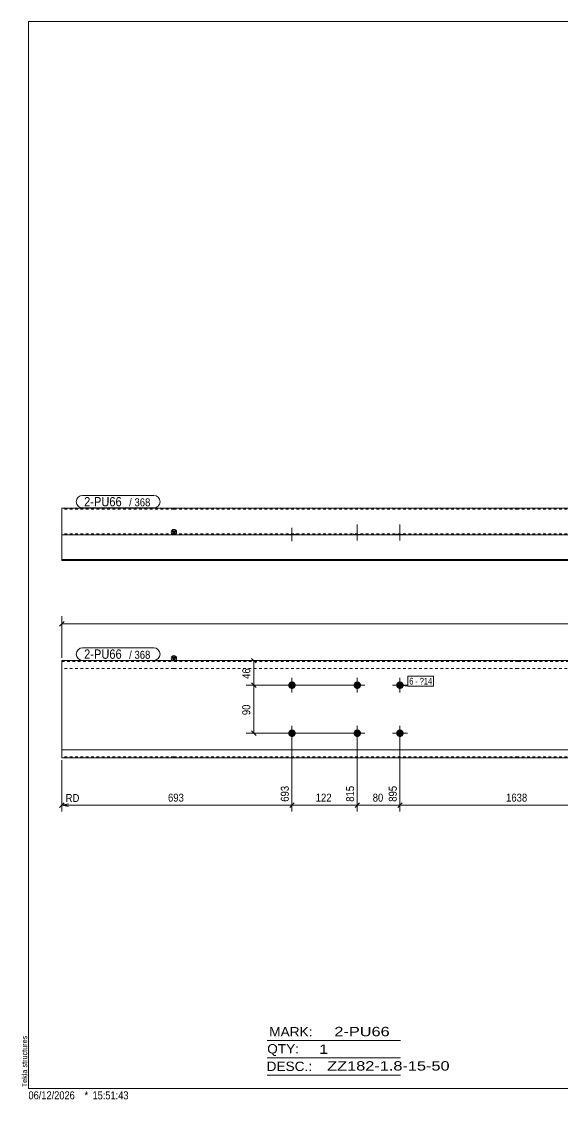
# Model space of a CAD drawing. Header units: millimetres. Extents: x 2 to 579, y 1 to 405.
# Drawn here: x 2.4 to 205.2, y 1 to 405 of the extents above; entities that cross this region are included whole.
import ezdxf

# ---------------------------------------------------------------- set-up
doc = ezdxf.new("R2010")
doc.units = ezdxf.units.MM
doc.linetypes.add('XKITLINE00', pattern=[0])
doc.linetypes.add('XKITLINE01', pattern=[4, 1, -1, 1, -1])
for name, color, linetype, lineweight in [('Bolt', 3, 'Continuous', 0), ('BoltMark', 7, 'Continuous', 0), ('Dimensions', 7, 'Continuous', 0), ('DrawingSheet', 5, 'Continuous', 0), ('OtherObjectType', 7, 'Continuous', 0), ('Part', 2, 'Continuous', 0), ('PartMark', 7, 'Continuous', 0)]:
    doc.layers.add(name, color=color, linetype=linetype, lineweight=lineweight)
doc.styles.add('ARIAL', font='ARIAL.TTF')
doc.styles.add('ARIAL_NARROW', font='ARIALN.TTF')

# ---------------------------------------------------------------- blocks, each defined once
blk = doc.blocks.new('*A1')
at = {"layer": 'Bolt'}
for points in [[(129.68, 156.2), (129.68, 156.17), (129.68, 156.13), (129.67, 156.1), (129.67, 156.06), (129.67, 156.03), (129.66, 156), (129.65, 155.96), (129.65, 155.93), (129.64, 155.9), (129.63, 155.86), (129.62, 155.83), (129.61, 155.8), (129.6, 155.76), (129.59, 155.73), (129.57, 155.7), (129.56, 155.67), (129.55, 155.64), (129.53, 155.61), (129.52, 155.58), (129.5, 155.55), (129.48, 155.52), (129.46, 155.49), (129.44, 155.46), (129.43, 155.43), (129.4, 155.4), (129.38, 155.37), (129.36, 155.35), (129.34, 155.32), (129.32, 155.3), (129.29, 155.27), (129.27, 155.25), (129.25, 155.22), (129.22, 155.2), (129.19, 155.18), (129.17, 155.15), (129.14, 155.13), (129.11, 155.11), (129.09, 155.09), (129.06, 155.07), (129.03, 155.05), (129, 155.03), (128.97, 155.02), (128.94, 155), (128.91, 154.99), (128.88, 154.97), (128.85, 154.96), (128.82, 154.94), (128.78, 154.93), (128.75, 154.92), (128.72, 154.91), (128.69, 154.9), (128.65, 154.89), (128.62, 154.88), (128.59, 154.87), (128.55, 154.86), (128.52, 154.86), (128.49, 154.85), (128.45, 154.85), (128.42, 154.84), (128.38, 154.84), (128.35, 154.84), (128.31, 154.84), (128.28, 154.84), (128.25, 154.84), (128.21, 154.84), (128.18, 154.84), (128.14, 154.84), (128.11, 154.85), (128.07, 154.85), (128.04, 154.86), (128.01, 154.86), (127.97, 154.87), (127.94, 154.88), (127.91, 154.89), (127.87, 154.9), (127.84, 154.91), (127.81, 154.92), (127.78, 154.93), (127.74, 154.94), (127.71, 154.96), (127.68, 154.97), (127.65, 154.99), (127.62, 155), (127.59, 155.02), (127.56, 155.03), (127.53, 155.05), (127.5, 155.07), (127.47, 155.09), (127.45, 155.11), (127.42, 155.13), (127.39, 155.15), (127.37, 155.18), (127.34, 155.2), (127.32, 155.22), (127.29, 155.25), (127.27, 155.27), (127.24, 155.3), (127.22, 155.32), (127.2, 155.35), (127.18, 155.37), (127.16, 155.4), (127.14, 155.43), (127.12, 155.46), (127.1, 155.49), (127.08, 155.52), (127.06, 155.55), (127.05, 155.58), (127.03, 155.61), (127.01, 155.64), (127, 155.67), (126.99, 155.7), (126.97, 155.73), (126.96, 155.76), (126.95, 155.8), (126.94, 155.83), (126.93, 155.86), (126.92, 155.9), (126.91, 155.93), (126.91, 155.96), (126.9, 156), (126.9, 156.03), (126.89, 156.06), (126.89, 156.1), (126.88, 156.13), (126.88, 156.17), (126.88, 156.2), (126.88, 156.24), (126.88, 156.27), (126.88, 156.3), (126.88, 156.34), (126.89, 156.37), (126.89, 156.41), (126.9, 156.44), (126.9, 156.48), (126.91, 156.51), (126.91, 156.54), (126.92, 156.58), (126.93, 156.61), (126.94, 156.64), (126.95, 156.67), (126.96, 156.71), (126.97, 156.74), (126.99, 156.77), (127, 156.8), (127.01, 156.83), (127.03, 156.87), (127.05, 156.9), (127.06, 156.93), (127.08, 156.96), (127.1, 156.98), (127.12, 157.01), (127.14, 157.04), (127.16, 157.07), (127.18, 157.1), (127.2, 157.12), (127.22, 157.15), (127.24, 157.18), (127.27, 157.2), (127.29, 157.23), (127.32, 157.25), (127.34, 157.27), (127.37, 157.3), (127.39, 157.32), (127.42, 157.34), (127.45, 157.36), (127.47, 157.38), (127.5, 157.4), (127.53, 157.42), (127.56, 157.44), (127.59, 157.45), (127.62, 157.47), (127.65, 157.49), (127.68, 157.5), (127.71, 157.52), (127.74, 157.53), (127.78, 157.54), (127.81, 157.55), (127.84, 157.57), (127.87, 157.58), (127.91, 157.59), (127.94, 157.59), (127.97, 157.6), (128.01, 157.61), (128.04, 157.62), (128.07, 157.62), (128.11, 157.63), (128.14, 157.63), (128.18, 157.63), (128.21, 157.63), (128.25, 157.64), (128.28, 157.64), (128.31, 157.64), (128.35, 157.63), (128.38, 157.63), (128.42, 157.63), (128.45, 157.63), (128.49, 157.62), (128.52, 157.62), (128.55, 157.61), (128.59, 157.6), (128.62, 157.59), (128.65, 157.59), (128.69, 157.58), (128.72, 157.57), (128.75, 157.55), (128.78, 157.54), (128.82, 157.53), (128.85, 157.52), (128.88, 157.5), (128.91, 157.49), (128.94, 157.47), (128.97, 157.45), (129, 157.44), (129.03, 157.42), (129.06, 157.4), (129.09, 157.38), (129.11, 157.36), (129.14, 157.34), (129.17, 157.32), (129.19, 157.3), (129.22, 157.27), (129.25, 157.25), (129.27, 157.23), (129.29, 157.2), (129.32, 157.18), (129.34, 157.15), (129.36, 157.12), (129.38, 157.1), (129.4, 157.07), (129.43, 157.04), (129.44, 157.01), (129.46, 156.98), (129.48, 156.96), (129.5, 156.93), (129.52, 156.9), (129.53, 156.87), (129.55, 156.83), (129.56, 156.8), (129.57, 156.77), (129.59, 156.74), (129.6, 156.71), (129.61, 156.67), (129.62, 156.64), (129.63, 156.61), (129.64, 156.58), (129.65, 156.54), (129.65, 156.51), (129.66, 156.48), (129.67, 156.44), (129.67, 156.41), (129.67, 156.37), (129.68, 156.34), (129.68, 156.3), (129.68, 156.27), (129.68, 156.24)], [(145.68, 156.2), (145.68, 156.17), (145.68, 156.13), (145.67, 156.1), (145.67, 156.06), (145.67, 156.03), (145.66, 156), (145.65, 155.96), (145.65, 155.93), (145.64, 155.9), (145.63, 155.86), (145.62, 155.83), (145.61, 155.8), (145.6, 155.76), (145.59, 155.73), (145.57, 155.7), (145.56, 155.67), (145.55, 155.64), (145.53, 155.61), (145.52, 155.58), (145.5, 155.55), (145.48, 155.52), (145.46, 155.49), (145.44, 155.46), (145.43, 155.43), (145.4, 155.4), (145.38, 155.37), (145.36, 155.35), (145.34, 155.32), (145.32, 155.3), (145.29, 155.27), (145.27, 155.25), (145.25, 155.22), (145.22, 155.2), (145.19, 155.18), (145.17, 155.15), (145.14, 155.13), (145.11, 155.11), (145.09, 155.09), (145.06, 155.07), (145.03, 155.05), (145, 155.03), (144.97, 155.02), (144.94, 155), (144.91, 154.99), (144.88, 154.97), (144.85, 154.96), (144.82, 154.94), (144.78, 154.93), (144.75, 154.92), (144.72, 154.91), (144.69, 154.9), (144.65, 154.89), (144.62, 154.88), (144.59, 154.87), (144.55, 154.86), (144.52, 154.86), (144.49, 154.85), (144.45, 154.85), (144.42, 154.84), (144.38, 154.84), (144.35, 154.84), (144.31, 154.84), (144.28, 154.84), (144.25, 154.84), (144.21, 154.84), (144.18, 154.84), (144.14, 154.84), (144.11, 154.85), (144.07, 154.85), (144.04, 154.86), (144.01, 154.86), (143.97, 154.87), (143.94, 154.88), (143.91, 154.89), (143.87, 154.9), (143.84, 154.91), (143.81, 154.92), (143.78, 154.93), (143.74, 154.94), (143.71, 154.96), (143.68, 154.97), (143.65, 154.99), (143.62, 155), (143.59, 155.02), (143.56, 155.03), (143.53, 155.05), (143.5, 155.07), (143.47, 155.09), (143.45, 155.11), (143.42, 155.13), (143.39, 155.15), (143.37, 155.18), (143.34, 155.2), (143.32, 155.22), (143.29, 155.25), (143.27, 155.27), (143.24, 155.3), (143.22, 155.32), (143.2, 155.35), (143.18, 155.37), (143.16, 155.4), (143.14, 155.43), (143.12, 155.46), (143.1, 155.49), (143.08, 155.52), (143.06, 155.55), (143.05, 155.58), (143.03, 155.61), (143.01, 155.64), (143, 155.67), (142.99, 155.7), (142.97, 155.73), (142.96, 155.76), (142.95, 155.8), (142.94, 155.83), (142.93, 155.86), (142.92, 155.9), (142.91, 155.93), (142.91, 155.96), (142.9, 156), (142.9, 156.03), (142.89, 156.06), (142.89, 156.1), (142.88, 156.13), (142.88, 156.17), (142.88, 156.2), (142.88, 156.24), (142.88, 156.27), (142.88, 156.3), (142.88, 156.34), (142.89, 156.37), (142.89, 156.41), (142.9, 156.44), (142.9, 156.48), (142.91, 156.51), (142.91, 156.54), (142.92, 156.58), (142.93, 156.61), (142.94, 156.64), (142.95, 156.67), (142.96, 156.71), (142.97, 156.74), (142.99, 156.77), (143, 156.8), (143.01, 156.83), (143.03, 156.87), (143.05, 156.9), (143.06, 156.93), (143.08, 156.96), (143.1, 156.98), (143.12, 157.01), (143.14, 157.04), (143.16, 157.07), (143.18, 157.1), (143.2, 157.12), (143.22, 157.15), (143.24, 157.18), (143.27, 157.2), (143.29, 157.23), (143.32, 157.25), (143.34, 157.27), (143.37, 157.3), (143.39, 157.32), (143.42, 157.34), (143.45, 157.36), (143.47, 157.38), (143.5, 157.4), (143.53, 157.42), (143.56, 157.44), (143.59, 157.45), (143.62, 157.47), (143.65, 157.49), (143.68, 157.5), (143.71, 157.52), (143.74, 157.53), (143.78, 157.54), (143.81, 157.55), (143.84, 157.57), (143.87, 157.58), (143.91, 157.59), (143.94, 157.59), (143.97, 157.6), (144.01, 157.61), (144.04, 157.62), (144.07, 157.62), (144.11, 157.63), (144.14, 157.63), (144.18, 157.63), (144.21, 157.63), (144.25, 157.64), (144.28, 157.64), (144.31, 157.64), (144.35, 157.63), (144.38, 157.63), (144.42, 157.63), (144.45, 157.63), (144.49, 157.62), (144.52, 157.62), (144.55, 157.61), (144.59, 157.6), (144.62, 157.59), (144.65, 157.59), (144.69, 157.58), (144.72, 157.57), (144.75, 157.55), (144.78, 157.54), (144.82, 157.53), (144.85, 157.52), (144.88, 157.5), (144.91, 157.49), (144.94, 157.47), (144.97, 157.45), (145, 157.44), (145.03, 157.42), (145.06, 157.4), (145.09, 157.38), (145.11, 157.36), (145.14, 157.34), (145.17, 157.32), (145.19, 157.3), (145.22, 157.27), (145.25, 157.25), (145.27, 157.23), (145.29, 157.2), (145.32, 157.18), (145.34, 157.15), (145.36, 157.12), (145.38, 157.1), (145.4, 157.07), (145.43, 157.04), (145.44, 157.01), (145.46, 156.98), (145.48, 156.96), (145.5, 156.93), (145.52, 156.9), (145.53, 156.87), (145.55, 156.83), (145.56, 156.8), (145.57, 156.77), (145.59, 156.74), (145.6, 156.71), (145.61, 156.67), (145.62, 156.64), (145.63, 156.61), (145.64, 156.58), (145.65, 156.54), (145.65, 156.51), (145.66, 156.48), (145.67, 156.44), (145.67, 156.41), (145.67, 156.37), (145.68, 156.34), (145.68, 156.3), (145.68, 156.27), (145.68, 156.24)], [(129.68, 138.2), (129.68, 138.17), (129.68, 138.13), (129.67, 138.1), (129.67, 138.06), (129.67, 138.03), (129.66, 138), (129.65, 137.96), (129.65, 137.93), (129.64, 137.9), (129.63, 137.86), (129.62, 137.83), (129.61, 137.8), (129.6, 137.76), (129.59, 137.73), (129.57, 137.7), (129.56, 137.67), (129.55, 137.64), (129.53, 137.61), (129.52, 137.58), (129.5, 137.55), (129.48, 137.52), (129.46, 137.49), (129.44, 137.46), (129.43, 137.43), (129.4, 137.4), (129.38, 137.37), (129.36, 137.35), (129.34, 137.32), (129.32, 137.3), (129.29, 137.27), (129.27, 137.25), (129.25, 137.22), (129.22, 137.2), (129.19, 137.18), (129.17, 137.15), (129.14, 137.13), (129.11, 137.11), (129.09, 137.09), (129.06, 137.07), (129.03, 137.05), (129, 137.03), (128.97, 137.02), (128.94, 137), (128.91, 136.99), (128.88, 136.97), (128.85, 136.96), (128.82, 136.94), (128.78, 136.93), (128.75, 136.92), (128.72, 136.91), (128.69, 136.9), (128.65, 136.89), (128.62, 136.88), (128.59, 136.87), (128.55, 136.86), (128.52, 136.86), (128.49, 136.85), (128.45, 136.85), (128.42, 136.84), (128.38, 136.84), (128.35, 136.84), (128.31, 136.84), (128.28, 136.84), (128.25, 136.84), (128.21, 136.84), (128.18, 136.84), (128.14, 136.84), (128.11, 136.85), (128.07, 136.85), (128.04, 136.86), (128.01, 136.86), (127.97, 136.87), (127.94, 136.88), (127.91, 136.89), (127.87, 136.9), (127.84, 136.91), (127.81, 136.92), (127.78, 136.93), (127.74, 136.94), (127.71, 136.96), (127.68, 136.97), (127.65, 136.99), (127.62, 137), (127.59, 137.02), (127.56, 137.03), (127.53, 137.05), (127.5, 137.07), (127.47, 137.09), (127.45, 137.11), (127.42, 137.13), (127.39, 137.15), (127.37, 137.18), (127.34, 137.2), (127.32, 137.22), (127.29, 137.25), (127.27, 137.27), (127.24, 137.3), (127.22, 137.32), (127.2, 137.35), (127.18, 137.37), (127.16, 137.4), (127.14, 137.43), (127.12, 137.46), (127.1, 137.49), (127.08, 137.52), (127.06, 137.55), (127.05, 137.58), (127.03, 137.61), (127.01, 137.64), (127, 137.67), (126.99, 137.7), (126.97, 137.73), (126.96, 137.76), (126.95, 137.8), (126.94, 137.83), (126.93, 137.86), (126.92, 137.9), (126.91, 137.93), (126.91, 137.96), (126.9, 138), (126.9, 138.03), (126.89, 138.06), (126.89, 138.1), (126.88, 138.13), (126.88, 138.17), (126.88, 138.2), (126.88, 138.24), (126.88, 138.27), (126.88, 138.3), (126.88, 138.34), (126.89, 138.37), (126.89, 138.41), (126.9, 138.44), (126.9, 138.48), (126.91, 138.51), (126.91, 138.54), (126.92, 138.58), (126.93, 138.61), (126.94, 138.64), (126.95, 138.67), (126.96, 138.71), (126.97, 138.74), (126.99, 138.77), (127, 138.8), (127.01, 138.83), (127.03, 138.87), (127.05, 138.9), (127.06, 138.93), (127.08, 138.96), (127.1, 138.98), (127.12, 139.01), (127.14, 139.04), (127.16, 139.07), (127.18, 139.1), (127.2, 139.12), (127.22, 139.15), (127.24, 139.18), (127.27, 139.2), (127.29, 139.23), (127.32, 139.25), (127.34, 139.27), (127.37, 139.3), (127.39, 139.32), (127.42, 139.34), (127.45, 139.36), (127.47, 139.38), (127.5, 139.4), (127.53, 139.42), (127.56, 139.44), (127.59, 139.45), (127.62, 139.47), (127.65, 139.49), (127.68, 139.5), (127.71, 139.52), (127.74, 139.53), (127.78, 139.54), (127.81, 139.55), (127.84, 139.57), (127.87, 139.58), (127.91, 139.59), (127.94, 139.59), (127.97, 139.6), (128.01, 139.61), (128.04, 139.62), (128.07, 139.62), (128.11, 139.63), (128.14, 139.63), (128.18, 139.63), (128.21, 139.63), (128.25, 139.64), (128.28, 139.64), (128.31, 139.64), (128.35, 139.63), (128.38, 139.63), (128.42, 139.63), (128.45, 139.63), (128.49, 139.62), (128.52, 139.62), (128.55, 139.61), (128.59, 139.6), (128.62, 139.59), (128.65, 139.59), (128.69, 139.58), (128.72, 139.57), (128.75, 139.55), (128.78, 139.54), (128.82, 139.53), (128.85, 139.52), (128.88, 139.5), (128.91, 139.49), (128.94, 139.47), (128.97, 139.45), (129, 139.44), (129.03, 139.42), (129.06, 139.4), (129.09, 139.38), (129.11, 139.36), (129.14, 139.34), (129.17, 139.32), (129.19, 139.3), (129.22, 139.27), (129.25, 139.25), (129.27, 139.23), (129.29, 139.2), (129.32, 139.18), (129.34, 139.15), (129.36, 139.12), (129.38, 139.1), (129.4, 139.07), (129.43, 139.04), (129.44, 139.01), (129.46, 138.98), (129.48, 138.96), (129.5, 138.93), (129.52, 138.9), (129.53, 138.87), (129.55, 138.83), (129.56, 138.8), (129.57, 138.77), (129.59, 138.74), (129.6, 138.71), (129.61, 138.67), (129.62, 138.64), (129.63, 138.61), (129.64, 138.58), (129.65, 138.54), (129.65, 138.51), (129.66, 138.48), (129.67, 138.44), (129.67, 138.41), (129.67, 138.37), (129.68, 138.34), (129.68, 138.3), (129.68, 138.27), (129.68, 138.24)], [(145.68, 138.2), (145.68, 138.17), (145.68, 138.13), (145.67, 138.1), (145.67, 138.06), (145.67, 138.03), (145.66, 138), (145.65, 137.96), (145.65, 137.93), (145.64, 137.9), (145.63, 137.86), (145.62, 137.83), (145.61, 137.8), (145.6, 137.76), (145.59, 137.73), (145.57, 137.7), (145.56, 137.67), (145.55, 137.64), (145.53, 137.61), (145.52, 137.58), (145.5, 137.55), (145.48, 137.52), (145.46, 137.49), (145.44, 137.46), (145.43, 137.43), (145.4, 137.4), (145.38, 137.37), (145.36, 137.35), (145.34, 137.32), (145.32, 137.3), (145.29, 137.27), (145.27, 137.25), (145.25, 137.22), (145.22, 137.2), (145.19, 137.18), (145.17, 137.15), (145.14, 137.13), (145.11, 137.11), (145.09, 137.09), (145.06, 137.07), (145.03, 137.05), (145, 137.03), (144.97, 137.02), (144.94, 137), (144.91, 136.99), (144.88, 136.97), (144.85, 136.96), (144.82, 136.94), (144.78, 136.93), (144.75, 136.92), (144.72, 136.91), (144.69, 136.9), (144.65, 136.89), (144.62, 136.88), (144.59, 136.87), (144.55, 136.86), (144.52, 136.86), (144.49, 136.85), (144.45, 136.85), (144.42, 136.84), (144.38, 136.84), (144.35, 136.84), (144.31, 136.84), (144.28, 136.84), (144.25, 136.84), (144.21, 136.84), (144.18, 136.84), (144.14, 136.84), (144.11, 136.85), (144.07, 136.85), (144.04, 136.86), (144.01, 136.86), (143.97, 136.87), (143.94, 136.88), (143.91, 136.89), (143.87, 136.9), (143.84, 136.91), (143.81, 136.92), (143.78, 136.93), (143.74, 136.94), (143.71, 136.96), (143.68, 136.97), (143.65, 136.99), (143.62, 137), (143.59, 137.02), (143.56, 137.03), (143.53, 137.05), (143.5, 137.07), (143.47, 137.09), (143.45, 137.11), (143.42, 137.13), (143.39, 137.15), (143.37, 137.18), (143.34, 137.2), (143.32, 137.22), (143.29, 137.25), (143.27, 137.27), (143.24, 137.3), (143.22, 137.32), (143.2, 137.35), (143.18, 137.37), (143.16, 137.4), (143.14, 137.43), (143.12, 137.46), (143.1, 137.49), (143.08, 137.52), (143.06, 137.55), (143.05, 137.58), (143.03, 137.61), (143.01, 137.64), (143, 137.67), (142.99, 137.7), (142.97, 137.73), (142.96, 137.76), (142.95, 137.8), (142.94, 137.83), (142.93, 137.86), (142.92, 137.9), (142.91, 137.93), (142.91, 137.96), (142.9, 138), (142.9, 138.03), (142.89, 138.06), (142.89, 138.1), (142.88, 138.13), (142.88, 138.17), (142.88, 138.2), (142.88, 138.24), (142.88, 138.27), (142.88, 138.3), (142.88, 138.34), (142.89, 138.37), (142.89, 138.41), (142.9, 138.44), (142.9, 138.48), (142.91, 138.51), (142.91, 138.54), (142.92, 138.58), (142.93, 138.61), (142.94, 138.64), (142.95, 138.67), (142.96, 138.71), (142.97, 138.74), (142.99, 138.77), (143, 138.8), (143.01, 138.83), (143.03, 138.87), (143.05, 138.9), (143.06, 138.93), (143.08, 138.96), (143.1, 138.98), (143.12, 139.01), (143.14, 139.04), (143.16, 139.07), (143.18, 139.1), (143.2, 139.12), (143.22, 139.15), (143.24, 139.18), (143.27, 139.2), (143.29, 139.23), (143.32, 139.25), (143.34, 139.27), (143.37, 139.3), (143.39, 139.32), (143.42, 139.34), (143.45, 139.36), (143.47, 139.38), (143.5, 139.4), (143.53, 139.42), (143.56, 139.44), (143.59, 139.45), (143.62, 139.47), (143.65, 139.49), (143.68, 139.5), (143.71, 139.52), (143.74, 139.53), (143.78, 139.54), (143.81, 139.55), (143.84, 139.57), (143.87, 139.58), (143.91, 139.59), (143.94, 139.59), (143.97, 139.6), (144.01, 139.61), (144.04, 139.62), (144.07, 139.62), (144.11, 139.63), (144.14, 139.63), (144.18, 139.63), (144.21, 139.63), (144.25, 139.64), (144.28, 139.64), (144.31, 139.64), (144.35, 139.63), (144.38, 139.63), (144.42, 139.63), (144.45, 139.63), (144.49, 139.62), (144.52, 139.62), (144.55, 139.61), (144.59, 139.6), (144.62, 139.59), (144.65, 139.59), (144.69, 139.58), (144.72, 139.57), (144.75, 139.55), (144.78, 139.54), (144.82, 139.53), (144.85, 139.52), (144.88, 139.5), (144.91, 139.49), (144.94, 139.47), (144.97, 139.45), (145, 139.44), (145.03, 139.42), (145.06, 139.4), (145.09, 139.38), (145.11, 139.36), (145.14, 139.34), (145.17, 139.32), (145.19, 139.3), (145.22, 139.27), (145.25, 139.25), (145.27, 139.23), (145.29, 139.2), (145.32, 139.18), (145.34, 139.15), (145.36, 139.12), (145.38, 139.1), (145.4, 139.07), (145.43, 139.04), (145.44, 139.01), (145.46, 138.98), (145.48, 138.96), (145.5, 138.93), (145.52, 138.9), (145.53, 138.87), (145.55, 138.83), (145.56, 138.8), (145.57, 138.77), (145.59, 138.74), (145.6, 138.71), (145.61, 138.67), (145.62, 138.64), (145.63, 138.61), (145.64, 138.58), (145.65, 138.54), (145.65, 138.51), (145.66, 138.48), (145.67, 138.44), (145.67, 138.41), (145.67, 138.37), (145.68, 138.34), (145.68, 138.3), (145.68, 138.27), (145.68, 138.24)]]:
    blk.add_hatch(color=3, dxfattribs=at).paths.add_polyline_path(points, flags=17)
at = {"layer": 'Bolt', "color": 3, "linetype": 'XKITLINE00', "lineweight": 0}
for p, q in [((128.28, 159.04), (128.28, 153.44)), ((144.28, 159.04), (144.28, 153.44)), ((131.08, 156.24), (125.48, 156.24)), ((147.08, 156.24), (141.48, 156.24)), ((131.08, 138.24), (125.48, 138.24)), ((128.28, 141.04), (128.28, 135.44)), ((147.08, 138.24), (141.48, 138.24)), ((144.28, 141.04), (144.28, 135.44))]:
    blk.add_line(p, q, dxfattribs=at)
blk = doc.blocks.new('*A2')
at = {"layer": 'Bolt'}
for points in [[(105.19, 156.2), (105.19, 156.17), (105.19, 156.13), (105.19, 156.1), (105.18, 156.06), (105.18, 156.03), (105.17, 156), (105.17, 155.96), (105.16, 155.93), (105.15, 155.9), (105.14, 155.86), (105.13, 155.83), (105.12, 155.8), (105.11, 155.76), (105.1, 155.73), (105.09, 155.7), (105.07, 155.67), (105.06, 155.64), (105.04, 155.61), (105.03, 155.58), (105.01, 155.55), (104.99, 155.52), (104.98, 155.49), (104.96, 155.46), (104.94, 155.43), (104.92, 155.4), (104.9, 155.37), (104.88, 155.35), (104.85, 155.32), (104.83, 155.3), (104.81, 155.27), (104.78, 155.25), (104.76, 155.22), (104.73, 155.2), (104.71, 155.18), (104.68, 155.15), (104.66, 155.13), (104.63, 155.11), (104.6, 155.09), (104.57, 155.07), (104.54, 155.05), (104.51, 155.03), (104.48, 155.02), (104.45, 155), (104.42, 154.99), (104.39, 154.97), (104.36, 154.96), (104.33, 154.94), (104.3, 154.93), (104.27, 154.92), (104.23, 154.91), (104.2, 154.9), (104.17, 154.89), (104.13, 154.88), (104.1, 154.87), (104.07, 154.86), (104.03, 154.86), (104, 154.85), (103.97, 154.85), (103.93, 154.84), (103.9, 154.84), (103.86, 154.84), (103.83, 154.84), (103.79, 154.84), (103.76, 154.84), (103.73, 154.84), (103.69, 154.84), (103.66, 154.84), (103.62, 154.85), (103.59, 154.85), (103.55, 154.86), (103.52, 154.86), (103.49, 154.87), (103.45, 154.88), (103.42, 154.89), (103.39, 154.9), (103.35, 154.91), (103.32, 154.92), (103.29, 154.93), (103.26, 154.94), (103.23, 154.96), (103.2, 154.97), (103.16, 154.99), (103.13, 155), (103.1, 155.02), (103.07, 155.03), (103.04, 155.05), (103.02, 155.07), (102.99, 155.09), (102.96, 155.11), (102.93, 155.13), (102.91, 155.15), (102.88, 155.18), (102.85, 155.2), (102.83, 155.22), (102.8, 155.25), (102.78, 155.27), (102.76, 155.3), (102.73, 155.32), (102.71, 155.35), (102.69, 155.37), (102.67, 155.4), (102.65, 155.43), (102.63, 155.46), (102.61, 155.49), (102.59, 155.52), (102.58, 155.55), (102.56, 155.58), (102.54, 155.61), (102.53, 155.64), (102.51, 155.67), (102.5, 155.7), (102.49, 155.73), (102.48, 155.76), (102.46, 155.8), (102.45, 155.83), (102.44, 155.86), (102.44, 155.9), (102.43, 155.93), (102.42, 155.96), (102.41, 156), (102.41, 156.03), (102.4, 156.06), (102.4, 156.1), (102.4, 156.13), (102.4, 156.17), (102.39, 156.2), (102.39, 156.24), (102.39, 156.27), (102.4, 156.3), (102.4, 156.34), (102.4, 156.37), (102.4, 156.41), (102.41, 156.44), (102.41, 156.48), (102.42, 156.51), (102.43, 156.54), (102.44, 156.58), (102.44, 156.61), (102.45, 156.64), (102.46, 156.67), (102.48, 156.71), (102.49, 156.74), (102.5, 156.77), (102.51, 156.8), (102.53, 156.83), (102.54, 156.87), (102.56, 156.9), (102.58, 156.93), (102.59, 156.96), (102.61, 156.98), (102.63, 157.01), (102.65, 157.04), (102.67, 157.07), (102.69, 157.1), (102.71, 157.12), (102.73, 157.15), (102.76, 157.18), (102.78, 157.2), (102.8, 157.23), (102.83, 157.25), (102.85, 157.27), (102.88, 157.3), (102.91, 157.32), (102.93, 157.34), (102.96, 157.36), (102.99, 157.38), (103.02, 157.4), (103.04, 157.42), (103.07, 157.44), (103.1, 157.45), (103.13, 157.47), (103.16, 157.49), (103.2, 157.5), (103.23, 157.52), (103.26, 157.53), (103.29, 157.54), (103.32, 157.55), (103.35, 157.57), (103.39, 157.58), (103.42, 157.59), (103.45, 157.59), (103.49, 157.6), (103.52, 157.61), (103.55, 157.62), (103.59, 157.62), (103.62, 157.63), (103.66, 157.63), (103.69, 157.63), (103.73, 157.63), (103.76, 157.64), (103.79, 157.64), (103.83, 157.64), (103.86, 157.63), (103.9, 157.63), (103.93, 157.63), (103.97, 157.63), (104, 157.62), (104.03, 157.62), (104.07, 157.61), (104.1, 157.6), (104.13, 157.59), (104.17, 157.59), (104.2, 157.58), (104.23, 157.57), (104.27, 157.55), (104.3, 157.54), (104.33, 157.53), (104.36, 157.52), (104.39, 157.5), (104.42, 157.49), (104.45, 157.47), (104.48, 157.45), (104.51, 157.44), (104.54, 157.42), (104.57, 157.4), (104.6, 157.38), (104.63, 157.36), (104.66, 157.34), (104.68, 157.32), (104.71, 157.3), (104.73, 157.27), (104.76, 157.25), (104.78, 157.23), (104.81, 157.2), (104.83, 157.18), (104.85, 157.15), (104.88, 157.12), (104.9, 157.1), (104.92, 157.07), (104.94, 157.04), (104.96, 157.01), (104.98, 156.98), (104.99, 156.96), (105.01, 156.93), (105.03, 156.9), (105.04, 156.87), (105.06, 156.83), (105.07, 156.8), (105.09, 156.77), (105.1, 156.74), (105.11, 156.71), (105.12, 156.67), (105.13, 156.64), (105.14, 156.61), (105.15, 156.58), (105.16, 156.54), (105.17, 156.51), (105.17, 156.48), (105.18, 156.44), (105.18, 156.41), (105.19, 156.37), (105.19, 156.34), (105.19, 156.3), (105.19, 156.27), (105.19, 156.24)], [(105.19, 138.2), (105.19, 138.17), (105.19, 138.13), (105.19, 138.1), (105.18, 138.06), (105.18, 138.03), (105.17, 138), (105.17, 137.96), (105.16, 137.93), (105.15, 137.9), (105.14, 137.86), (105.13, 137.83), (105.12, 137.8), (105.11, 137.76), (105.1, 137.73), (105.09, 137.7), (105.07, 137.67), (105.06, 137.64), (105.04, 137.61), (105.03, 137.58), (105.01, 137.55), (104.99, 137.52), (104.98, 137.49), (104.96, 137.46), (104.94, 137.43), (104.92, 137.4), (104.9, 137.37), (104.88, 137.35), (104.85, 137.32), (104.83, 137.3), (104.81, 137.27), (104.78, 137.25), (104.76, 137.22), (104.73, 137.2), (104.71, 137.18), (104.68, 137.15), (104.66, 137.13), (104.63, 137.11), (104.6, 137.09), (104.57, 137.07), (104.54, 137.05), (104.51, 137.03), (104.48, 137.02), (104.45, 137), (104.42, 136.99), (104.39, 136.97), (104.36, 136.96), (104.33, 136.94), (104.3, 136.93), (104.27, 136.92), (104.23, 136.91), (104.2, 136.9), (104.17, 136.89), (104.13, 136.88), (104.1, 136.87), (104.07, 136.86), (104.03, 136.86), (104, 136.85), (103.97, 136.85), (103.93, 136.84), (103.9, 136.84), (103.86, 136.84), (103.83, 136.84), (103.79, 136.84), (103.76, 136.84), (103.73, 136.84), (103.69, 136.84), (103.66, 136.84), (103.62, 136.85), (103.59, 136.85), (103.55, 136.86), (103.52, 136.86), (103.49, 136.87), (103.45, 136.88), (103.42, 136.89), (103.39, 136.9), (103.35, 136.91), (103.32, 136.92), (103.29, 136.93), (103.26, 136.94), (103.23, 136.96), (103.2, 136.97), (103.16, 136.99), (103.13, 137), (103.1, 137.02), (103.07, 137.03), (103.04, 137.05), (103.02, 137.07), (102.99, 137.09), (102.96, 137.11), (102.93, 137.13), (102.91, 137.15), (102.88, 137.18), (102.85, 137.2), (102.83, 137.22), (102.8, 137.25), (102.78, 137.27), (102.76, 137.3), (102.73, 137.32), (102.71, 137.35), (102.69, 137.37), (102.67, 137.4), (102.65, 137.43), (102.63, 137.46), (102.61, 137.49), (102.59, 137.52), (102.58, 137.55), (102.56, 137.58), (102.54, 137.61), (102.53, 137.64), (102.51, 137.67), (102.5, 137.7), (102.49, 137.73), (102.48, 137.76), (102.46, 137.8), (102.45, 137.83), (102.44, 137.86), (102.44, 137.9), (102.43, 137.93), (102.42, 137.96), (102.41, 138), (102.41, 138.03), (102.4, 138.06), (102.4, 138.1), (102.4, 138.13), (102.4, 138.17), (102.39, 138.2), (102.39, 138.24), (102.39, 138.27), (102.4, 138.3), (102.4, 138.34), (102.4, 138.37), (102.4, 138.41), (102.41, 138.44), (102.41, 138.48), (102.42, 138.51), (102.43, 138.54), (102.44, 138.58), (102.44, 138.61), (102.45, 138.64), (102.46, 138.67), (102.48, 138.71), (102.49, 138.74), (102.5, 138.77), (102.51, 138.8), (102.53, 138.83), (102.54, 138.87), (102.56, 138.9), (102.58, 138.93), (102.59, 138.96), (102.61, 138.98), (102.63, 139.01), (102.65, 139.04), (102.67, 139.07), (102.69, 139.1), (102.71, 139.12), (102.73, 139.15), (102.76, 139.18), (102.78, 139.2), (102.8, 139.23), (102.83, 139.25), (102.85, 139.27), (102.88, 139.3), (102.91, 139.32), (102.93, 139.34), (102.96, 139.36), (102.99, 139.38), (103.02, 139.4), (103.04, 139.42), (103.07, 139.44), (103.1, 139.45), (103.13, 139.47), (103.16, 139.49), (103.2, 139.5), (103.23, 139.52), (103.26, 139.53), (103.29, 139.54), (103.32, 139.55), (103.35, 139.57), (103.39, 139.58), (103.42, 139.59), (103.45, 139.59), (103.49, 139.6), (103.52, 139.61), (103.55, 139.62), (103.59, 139.62), (103.62, 139.63), (103.66, 139.63), (103.69, 139.63), (103.73, 139.63), (103.76, 139.64), (103.79, 139.64), (103.83, 139.64), (103.86, 139.63), (103.9, 139.63), (103.93, 139.63), (103.97, 139.63), (104, 139.62), (104.03, 139.62), (104.07, 139.61), (104.1, 139.6), (104.13, 139.59), (104.17, 139.59), (104.2, 139.58), (104.23, 139.57), (104.27, 139.55), (104.3, 139.54), (104.33, 139.53), (104.36, 139.52), (104.39, 139.5), (104.42, 139.49), (104.45, 139.47), (104.48, 139.45), (104.51, 139.44), (104.54, 139.42), (104.57, 139.4), (104.6, 139.38), (104.63, 139.36), (104.66, 139.34), (104.68, 139.32), (104.71, 139.3), (104.73, 139.27), (104.76, 139.25), (104.78, 139.23), (104.81, 139.2), (104.83, 139.18), (104.85, 139.15), (104.88, 139.12), (104.9, 139.1), (104.92, 139.07), (104.94, 139.04), (104.96, 139.01), (104.98, 138.98), (104.99, 138.96), (105.01, 138.93), (105.03, 138.9), (105.04, 138.87), (105.06, 138.83), (105.07, 138.8), (105.09, 138.77), (105.1, 138.74), (105.11, 138.71), (105.12, 138.67), (105.13, 138.64), (105.14, 138.61), (105.15, 138.58), (105.16, 138.54), (105.17, 138.51), (105.17, 138.48), (105.18, 138.44), (105.18, 138.41), (105.19, 138.37), (105.19, 138.34), (105.19, 138.3), (105.19, 138.27), (105.19, 138.24)]]:
    blk.add_hatch(color=3, dxfattribs=at).paths.add_polyline_path(points, flags=17)
at = {"layer": 'Bolt', "color": 3, "linetype": 'XKITLINE00', "lineweight": 0}
for p, q in [((103.79, 159.04), (103.79, 153.44)), ((106.59, 156.24), (100.99, 156.24)), ((106.59, 138.24), (100.99, 138.24)), ((103.79, 141.04), (103.79, 135.44))]:
    blk.add_line(p, q, dxfattribs=at)
blk = doc.blocks.new('*A5')
at = {"layer": 'Part'}
blk.add_hatch(color=2, dxfattribs=at).paths.add_polyline_path([(58.73, 166.84), (60.33, 166.84), (59.53, 165.44)], flags=17)
at = {"layer": 'Part', "color": 2, "linetype": 'XKITLINE00', "lineweight": 0}
for p, q in [((59.53, 165.44), (58.73, 166.84)), ((58.73, 166.84), (60.33, 166.84)), ((60.33, 166.84), (59.53, 165.44)), ((17.5, 165.44), (17.5, 129.04)), ((59.5, 165.44), (17.5, 165.44)), ((188.47, 165.44), (59.6, 165.44)), ((276.96, 165.44), (188.57, 165.44)), ((381.45, 165.44), (277.06, 165.44)), ((433.74, 165.44), (381.55, 165.44)), ((433.74, 129.04), (433.74, 165.44)), ((59.5, 132.04), (17.5, 132.04)), ((188.47, 132.04), (59.6, 132.04)), ((276.96, 132.04), (188.57, 132.04)), ((381.45, 132.04), (277.06, 132.04)), ((433.74, 132.04), (381.55, 132.04)), ((17.5, 129.04), (59.5, 129.04)), ((59.6, 129.04), (188.47, 129.04)), ((188.57, 129.04), (276.96, 129.04)), ((277.06, 129.04), (381.45, 129.04)), ((381.55, 129.04), (433.74, 129.04))]:
    blk.add_line(p, q, dxfattribs=at)
at = {"layer": 'Part', "color": 7, "linetype": 'XKITLINE01', "lineweight": 0}
for p, q in [((17.5, 165.08), (59.5, 165.08)), ((59.5, 162.44), (17.5, 162.44)), ((59.6, 165.08), (188.47, 165.08)), ((188.47, 162.44), (59.6, 162.44)), ((188.57, 165.08), (276.96, 165.08)), ((276.96, 162.44), (188.57, 162.44)), ((277.06, 165.08), (381.45, 165.08)), ((381.45, 162.44), (277.06, 162.44)), ((381.55, 165.08), (433.74, 165.08)), ((433.74, 162.44), (381.55, 162.44)), ((59.5, 129.4), (17.5, 129.4)), ((188.47, 129.4), (59.6, 129.4)), ((276.96, 129.4), (188.57, 129.4)), ((381.45, 129.4), (277.06, 129.4)), ((433.74, 129.4), (381.55, 129.4))]:
    blk.add_line(p, q, dxfattribs=at)
at = {"layer": 'Part', "color": 2, "linetype": 'XKITLINE00', "lineweight": 0}
blk.add_circle((59.53, 166.34), 1, dxfattribs=at)
blk = doc.blocks.new('*A6')
at = {"layer": 'Bolt'}
for points in [[(126.88, 212.58), (126.88, 212.94), (129.68, 212.94), (129.68, 212.58)], [(126.88, 212.58), (126.88, 212.94), (129.68, 212.94), (129.68, 212.58)], [(142.88, 212.58), (142.88, 212.94), (145.68, 212.94), (145.68, 212.58)], [(142.88, 212.58), (142.88, 212.94), (145.68, 212.94), (145.68, 212.58)]]:
    blk.add_hatch(color=3, dxfattribs=at).paths.add_polyline_path(points, flags=17)
at = {"layer": 'Bolt', "color": 3, "linetype": 'XKITLINE00', "lineweight": 0}
for p, q in [((128.28, 216.44), (128.28, 210.44)), ((128.28, 216.44), (128.28, 210.44)), ((144.28, 216.44), (144.28, 210.44)), ((144.28, 216.44), (144.28, 210.44)), ((126.88, 212.94), (126.88, 212.58)), ((126.88, 212.94), (126.88, 212.58)), ((129.68, 212.94), (129.68, 212.58)), ((129.68, 212.94), (129.68, 212.58)), ((142.88, 212.94), (142.88, 212.58)), ((142.88, 212.94), (142.88, 212.58)), ((145.68, 212.94), (145.68, 212.58)), ((145.68, 212.94), (145.68, 212.58))]:
    blk.add_line(p, q, dxfattribs=at)
blk = doc.blocks.new('*A7')
at = {"layer": 'Bolt'}
blk.add_hatch(color=3, dxfattribs=at).paths.add_polyline_path([(102.39, 212.58), (102.39, 212.94), (105.19, 212.94), (105.19, 212.58)], flags=17)
blk.add_hatch(color=3, dxfattribs=at).paths.add_polyline_path([(102.39, 212.58), (102.39, 212.94), (105.19, 212.94), (105.19, 212.58)], flags=17)
at = {"layer": 'Bolt', "color": 3, "linetype": 'XKITLINE00', "lineweight": 0}
for p, q in [((103.79, 215.26), (103.79, 210.26)), ((103.79, 215.26), (103.79, 210.26)), ((102.39, 212.94), (102.39, 212.58)), ((102.39, 212.94), (102.39, 212.58)), ((105.19, 212.94), (105.19, 212.58)), ((105.19, 212.94), (105.19, 212.58))]:
    blk.add_line(p, q, dxfattribs=at)
blk = doc.blocks.new('*A10')
at = {"layer": 'Part'}
blk.add_hatch(color=2, dxfattribs=at).paths.add_polyline_path([(58.73, 214.16), (60.33, 214.16), (59.53, 212.76)], flags=17)
at = {"layer": 'Part', "color": 2, "linetype": 'XKITLINE00', "lineweight": 0}
for p, q in [((17.5, 203.3), (17.5, 222.58)), ((59.5, 222.58), (17.5, 222.58)), ((188.47, 222.58), (59.6, 222.58)), ((276.96, 222.58), (188.57, 222.58)), ((381.45, 222.58), (277.06, 222.58)), ((433.74, 222.58), (381.55, 222.58)), ((433.74, 203.3), (433.74, 222.58)), ((59.53, 212.76), (58.73, 214.16)), ((58.73, 214.16), (60.33, 214.16)), ((60.33, 214.16), (59.53, 212.76)), ((59.5, 212.58), (17.5, 212.58)), ((188.47, 212.58), (59.6, 212.58)), ((276.96, 212.58), (188.57, 212.58)), ((381.45, 212.58), (277.06, 212.58)), ((433.74, 212.58), (381.55, 212.58)), ((17.5, 202.94), (17.5, 203.3)), ((17.5, 203.3), (59.5, 203.3)), ((59.5, 202.94), (17.5, 202.94)), ((59.6, 203.3), (188.47, 203.3)), ((188.47, 202.94), (59.6, 202.94)), ((188.57, 203.3), (276.96, 203.3)), ((276.96, 202.94), (188.57, 202.94)), ((277.06, 203.3), (381.45, 203.3)), ((381.45, 202.94), (277.06, 202.94)), ((381.55, 203.3), (433.74, 203.3)), ((433.74, 202.94), (381.55, 202.94)), ((433.74, 203.3), (433.74, 202.94))]:
    blk.add_line(p, q, dxfattribs=at)
at = {"layer": 'Part', "color": 7, "linetype": 'XKITLINE01', "lineweight": 0}
for p, q in [((59.5, 222.22), (17.5, 222.22)), ((188.47, 222.22), (59.6, 222.22)), ((276.96, 222.22), (188.57, 222.22)), ((381.45, 222.22), (277.06, 222.22)), ((433.74, 222.22), (381.55, 222.22)), ((59.5, 212.94), (17.5, 212.94)), ((188.47, 212.94), (59.6, 212.94)), ((276.96, 212.94), (188.57, 212.94)), ((381.45, 212.94), (277.06, 212.94)), ((433.74, 212.94), (381.55, 212.94))]:
    blk.add_line(p, q, dxfattribs=at)
at = {"layer": 'Part', "color": 2, "linetype": 'XKITLINE00', "lineweight": 0}
blk.add_circle((59.53, 213.66), 1, dxfattribs=at)
blk = doc.blocks.new('*A11')
at = {"layer": 'DrawingSheet', "color": 5, "linetype": 'XKITLINE00', "lineweight": 0}
for p, q in [((579, 405), (5, 405)), ((5, 405), (5, 5)), ((579, 5), (579, 405)), ((5, 5), (579, 5))]:
    blk.add_line(p, q, dxfattribs=at)
at = {"layer": 'DrawingSheet', "color": 5, "style": 'ARIAL', "width": 0.85}
blk.add_text('Tekla structures', height=2, rotation=90, dxfattribs=at).set_placement((4.5, 5.5))
blk = doc.blocks.new('*A15')
at = {"layer": 'OtherObjectType', "color": 6, "linetype": 'XKITLINE00', "lineweight": 0}
for p, q in [((94.5, 23), (144.5, 23)), ((94.5, 16.5), (144.5, 16.5)), ((94.5, 10), (144.5, 10))]:
    blk.add_line(p, q, dxfattribs=at)
at = {"layer": 'OtherObjectType', "color": 6, "style": 'ARIAL_NARROW'}
for s, width, p in [('MARK:', 1.275, (95.27, 24.58)), ('2-PU66', 1.525501, (119.69, 24.65)), ('QTY:', 1.275, (94.5, 18.19)), ('1', 1.525501, (113.99, 18.05)), ('DESC.:', 1.275, (94.29, 11.63)), ('ZZ182-1.8-15-50', 1.525501, (117, 11.79))]:
    blk.add_text(s, height=3.5, dxfattribs=dict(at, width=width)).set_placement(p)
blk = doc.blocks.new('*A18')
at = {"layer": 'OtherObjectType', "color": 7, "style": 'ARIAL_NARROW', "width": 1.008832}
for s, p in [('06/12/2026', (4.99, 1)), ('15:51:43', (29, 1)), ('*', (26, 1))]:
    blk.add_text(s, height=3, dxfattribs=at).set_placement(p)
blk = doc.blocks.new('*A21')
at = {"layer": 'Dimensions', "color": 7, "linetype": 'XKITLINE00', "lineweight": 0}
for p, q in [((127.28, 156.24), (86.65, 156.24)), ((88.65, 157.08), (90.35, 155.39)), ((89.5, 138.24), (89.5, 156.24)), ((127.28, 138.24), (86.65, 138.24)), ((88.65, 139.08), (90.35, 137.39))]:
    blk.add_line(p, q, dxfattribs=at)
at = {"layer": 'Dimensions', "color": 3}
for p in [(89.5, 156.24), (89.5, 138.24)]:
    blk.add_point(p, dxfattribs=at)
at = {"layer": 'Dimensions', "color": 3, "style": 'ARIAL', "width": 0.85}
blk.add_text('90', height=3, rotation=90.0002, dxfattribs=at).set_placement((88.15, 145.01))
blk = doc.blocks.new('*A22')
at = {"layer": 'Dimensions', "color": 7, "linetype": 'XKITLINE00', "lineweight": 0}
for p, q in [((88.65, 166.28), (90.35, 164.59)), ((102.79, 165.44), (86.65, 165.44)), ((89.5, 156.24), (89.5, 165.44)), ((127.28, 156.24), (86.65, 156.24)), ((88.65, 157.08), (90.35, 155.39))]:
    blk.add_line(p, q, dxfattribs=at)
at = {"layer": 'Dimensions', "color": 3}
for p in [(89.5, 165.44), (89.5, 156.24)]:
    blk.add_point(p, dxfattribs=at)
at = {"layer": 'Dimensions', "color": 3, "style": 'ARIAL', "width": 0.85}
blk.add_text('46', height=3, rotation=90.0002, dxfattribs=at).set_placement((88.15, 158.61))
blk = doc.blocks.new('*A23')
at = {"layer": 'Dimensions', "color": 7, "linetype": 'XKITLINE00', "lineweight": 0}
for p, q in [((17.5, 166.44), (17.5, 182.09)), ((433.74, 166.44), (433.74, 182.09)), ((18.35, 180.08), (16.65, 178.39)), ((17.5, 179.24), (433.74, 179.24)), ((434.59, 180.08), (432.9, 178.39))]:
    blk.add_line(p, q, dxfattribs=at)
at = {"layer": 'Dimensions', "color": 3}
for p in [(17.5, 179.24), (433.74, 179.24)]:
    blk.add_point(p, dxfattribs=at)
at = {"layer": 'Dimensions', "color": 3, "style": 'ARIAL', "width": 0.85}
blk.add_text('3693', height=3, dxfattribs=at).set_placement((221.17, 180.59))
blk = doc.blocks.new('*A24')
at = {"layer": 'Dimensions', "color": 7, "linetype": 'XKITLINE00', "lineweight": 0}
for p, q in [((103.79, 137.24), (103.79, 108.84)), ((17.5, 128.16), (17.5, 109.13)), ((17.5, 128.04), (17.5, 108.84)), ((18.35, 112.08), (16.65, 110.39)), ((20, 111.74), (17.5, 111.24)), ((17.5, 111.24), (103.79, 111.24)), ((20, 110.74), (17.5, 111.24)), ((24.72, 111.24), (17.5, 111.24)), ((104.64, 112.08), (102.95, 110.39))]:
    blk.add_line(p, q, dxfattribs=at)
at = {"layer": 'Dimensions', "color": 3}
for p in [(17.5, 111.24), (103.79, 111.24)]:
    blk.add_point(p, dxfattribs=at)
at = {"layer": 'Dimensions', "color": 7}
blk.add_point((17.5, 111.24), dxfattribs=at)
at = {"layer": 'Dimensions', "color": 3, "style": 'ARIAL', "width": 0.85}
blk.add_text('693', height=3, rotation=90.0002, dxfattribs=at).set_placement((102.59, 112.54))
for s, p in [('RD', (18.94, 112.44)), ('693', (57.31, 112.59))]:
    blk.add_text(s, height=3, dxfattribs=at).set_placement(p)
blk = doc.blocks.new('*A25')
at = {"layer": 'Dimensions', "color": 7, "linetype": 'XKITLINE00', "lineweight": 0}
for p, q in [((103.79, 137.24), (103.79, 108.84)), ((128.28, 137.24), (128.28, 108.84)), ((104.64, 112.08), (102.95, 110.39)), ((103.79, 111.24), (128.28, 111.24)), ((129.13, 112.08), (127.43, 110.39))]:
    blk.add_line(p, q, dxfattribs=at)
at = {"layer": 'Dimensions', "color": 3}
for p in [(103.79, 111.24), (128.28, 111.24)]:
    blk.add_point(p, dxfattribs=at)
at = {"layer": 'Dimensions', "color": 3, "style": 'ARIAL', "width": 0.85}
blk.add_text('815', height=3, rotation=90.0002, dxfattribs=at).set_placement((127.08, 112.54))
blk.add_text('122', height=3, dxfattribs=at).set_placement((112.7, 112.59))
blk = doc.blocks.new('*A26')
at = {"layer": 'Dimensions', "color": 7, "linetype": 'XKITLINE00', "lineweight": 0}
for p, q in [((128.28, 137.24), (128.28, 108.84)), ((144.28, 137.24), (144.28, 108.84)), ((129.13, 112.08), (127.43, 110.39)), ((128.28, 111.24), (144.28, 111.24)), ((145.13, 112.08), (143.43, 110.39))]:
    blk.add_line(p, q, dxfattribs=at)
at = {"layer": 'Dimensions', "color": 3}
for p in [(128.28, 111.24), (144.28, 111.24)]:
    blk.add_point(p, dxfattribs=at)
at = {"layer": 'Dimensions', "color": 3, "style": 'ARIAL', "width": 0.85}
blk.add_text('895', height=3, rotation=90.0002, dxfattribs=at).set_placement((143.08, 112.54))
blk.add_text('80', height=3, dxfattribs=at).set_placement((134.06, 112.59))
blk = doc.blocks.new('*A27')
at = {"layer": 'Dimensions', "color": 7, "linetype": 'XKITLINE00', "lineweight": 0}
for p, q in [((144.28, 137.24), (144.28, 108.84)), ((232.77, 137.24), (232.77, 108.84)), ((145.13, 112.08), (143.43, 110.39)), ((144.28, 111.24), (232.77, 111.24)), ((233.62, 112.08), (231.92, 110.39))]:
    blk.add_line(p, q, dxfattribs=at)
at = {"layer": 'Dimensions', "color": 3}
for p in [(144.28, 111.24), (232.77, 111.24)]:
    blk.add_point(p, dxfattribs=at)
at = {"layer": 'Dimensions', "color": 3, "style": 'ARIAL', "width": 0.85}
blk.add_text('2533', height=3, rotation=90.0002, dxfattribs=at).set_placement((231.57, 112.54))
blk.add_text('1638', height=3, dxfattribs=at).set_placement((184.07, 112.59))
blk = doc.blocks.new('*A33')
at = {"layer": 'BoltMark', "color": 7, "linetype": 'XKITLINE00', "lineweight": 0}
for p, q in [((147.18, 159.59), (156.87, 159.59)), ((147.18, 155.89), (147.18, 159.59)), ((156.87, 155.89), (156.87, 159.59)), ((144.28, 156.24), (147.18, 155.89)), ((147.18, 155.89), (156.87, 155.89))]:
    blk.add_line(p, q, dxfattribs=at)
at = {"layer": 'BoltMark', "color": 3, "style": 'ARIAL_NARROW', "width": 0.85}
for s, p in [('6', (147.78, 156.49)), ('-', (150.05, 156.49)), ('?14', (151.71, 156.49))]:
    blk.add_text(s, height=2.5, dxfattribs=at).set_placement(p)
blk = doc.blocks.new('*A34')
at = {"layer": 'PartMark', "color": 7, "linetype": 'XKITLINE00', "lineweight": 0}
for p, q in [((25.25, 170.24), (52.01, 170.24)), ((25.25, 165.54), (52.01, 165.54))]:
    blk.add_line(p, q, dxfattribs=at)
for centre, start, end in [((25.25, 167.89), 90, 270), ((52.01, 167.89), 270, 90)]:
    blk.add_arc(centre, 2.35, start, end, dxfattribs=at)
at = {"layer": 'PartMark', "color": 1, "style": 'ARIAL', "width": 0.85}
blk.add_text('2-PU66', height=3.5, dxfattribs=at).set_placement((25.85, 166.14))
at = {"layer": 'PartMark', "color": 3, "style": 'ARIAL', "width": 0.85}
for s, p in [('/', (42.73, 166.14)), ('368', (44.74, 166.14))]:
    blk.add_text(s, height=3, dxfattribs=at).set_placement(p)
blk = doc.blocks.new('*A36')
at = {"layer": 'PartMark', "color": 7, "linetype": 'XKITLINE00', "lineweight": 0}
for p, q in [((25.25, 227.38), (52.01, 227.38)), ((25.25, 222.68), (52.01, 222.68))]:
    blk.add_line(p, q, dxfattribs=at)
for centre, start, end in [((25.25, 225.03), 90, 270), ((52.01, 225.03), 270, 90)]:
    blk.add_arc(centre, 2.35, start, end, dxfattribs=at)
at = {"layer": 'PartMark', "color": 1, "style": 'ARIAL', "width": 0.85}
blk.add_text('2-PU66', height=3.5, dxfattribs=at).set_placement((25.85, 223.28))
at = {"layer": 'PartMark', "color": 3, "style": 'ARIAL', "width": 0.85}
for s, p in [('/', (42.73, 223.28)), ('368', (44.74, 223.28))]:
    blk.add_text(s, height=3, dxfattribs=at).set_placement(p)

msp = doc.modelspace()

# ---------------------------------------------------------------- block references
at = {"lineweight": 0}
for name in ['*A11', '*A36', '*A7', '*A6', '*A23', '*A34', '*A22', '*A2', '*A1', '*A33', '*A21', '*A24', '*A25', '*A26', '*A27', '*A15', '*A18']:
    msp.add_blockref(name, (0, 0), dxfattribs=at)
at = {"layer": 'Part', "lineweight": 0}
for name in ['*A10', '*A5']:
    msp.add_blockref(name, (0, 0), dxfattribs=at)

doc.saveas('drawing.dxf')
